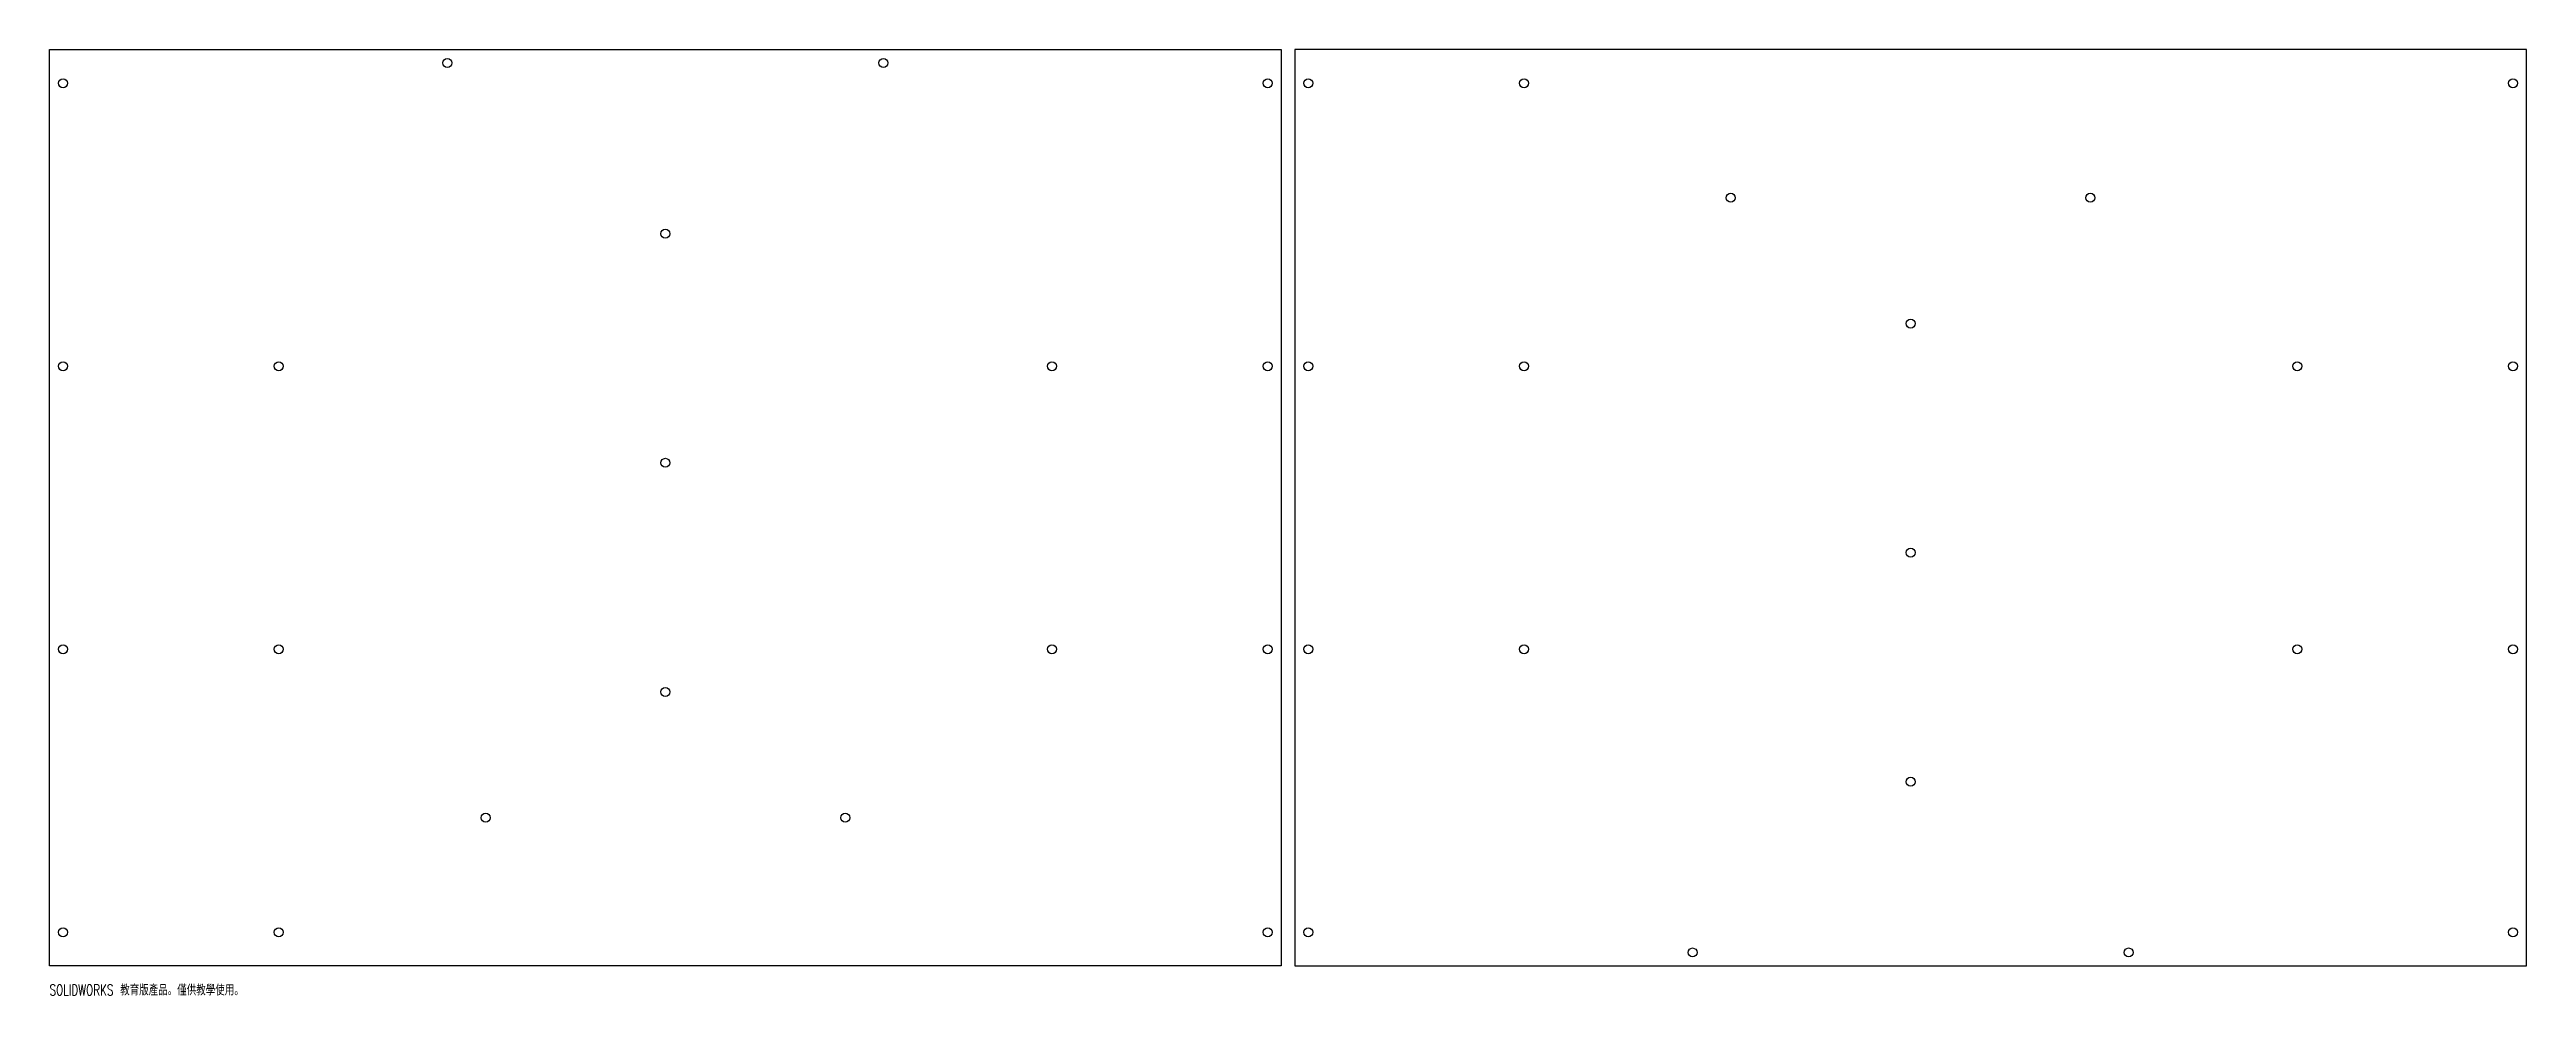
# Model space of a CAD drawing. Header units: millimetres. Extents: x -604 to 498, y 793 to 1214.
import ezdxf

# ---------------------------------------------------------------- set-up
doc = ezdxf.new("R2010")
doc.units = ezdxf.units.MM
doc.styles.add('SLDTEXTSTYLE0', font='TXT', dxfattribs={"width": 0.7, "bigfont": 'bigfont'})

msp = doc.modelspace()

# ---------------------------------------------------------------- linework, layer by layer
at = {"color": 7, "linetype": 'Continuous', "lineweight": 25}
for p, q in [((-604, 1214), (-56, 1214)), ((-604, 806), (-604, 1214)), ((-56, 1214), (-56, 806)), ((-50, 1214), (-50, 806)), ((498, 1214), (-50, 1214)), ((498, 806), (498, 1214)), ((-56, 806), (-604, 806)), ((-50, 806), (498, 806))]:
    msp.add_line(p, q, dxfattribs=at)
for centre in [(-427, 1208), (-233, 1208), (-598, 1199), (-62, 1199), (-44, 1199), (52, 1199), (492, 1199), (144, 1148), (304, 1148), (-330, 1132), (224, 1092), (-598, 1073), (-502, 1073), (-158, 1073), (-62, 1073), (-44, 1073), (52, 1073), (396, 1073), (492, 1073), (-330, 1030), (224, 990), (-598, 947), (-502, 947), (-158, 947), (-62, 947), (-44, 947), (52, 947), (396, 947), (492, 947), (-330, 928), (224, 888), (-410, 872), (-250, 872), (-598, 821), (-502, 821), (-62, 821), (-44, 821), (492, 821), (127, 812), (321, 812)]:
    msp.add_circle(centre, 2, dxfattribs=at)

# ---------------------------------------------------------------- texts
at = {"color": 7, "linetype": 'Continuous', "insert": (-604, 797.7), "char_height": 4.834, "attachment_point": 1, "style": 'SLDTEXTSTYLE0'}
msp.add_mtext('SOLIDWORKS 教育版產品。僅供教學使用。', dxfattribs=at)

doc.saveas('drawing.dxf')
